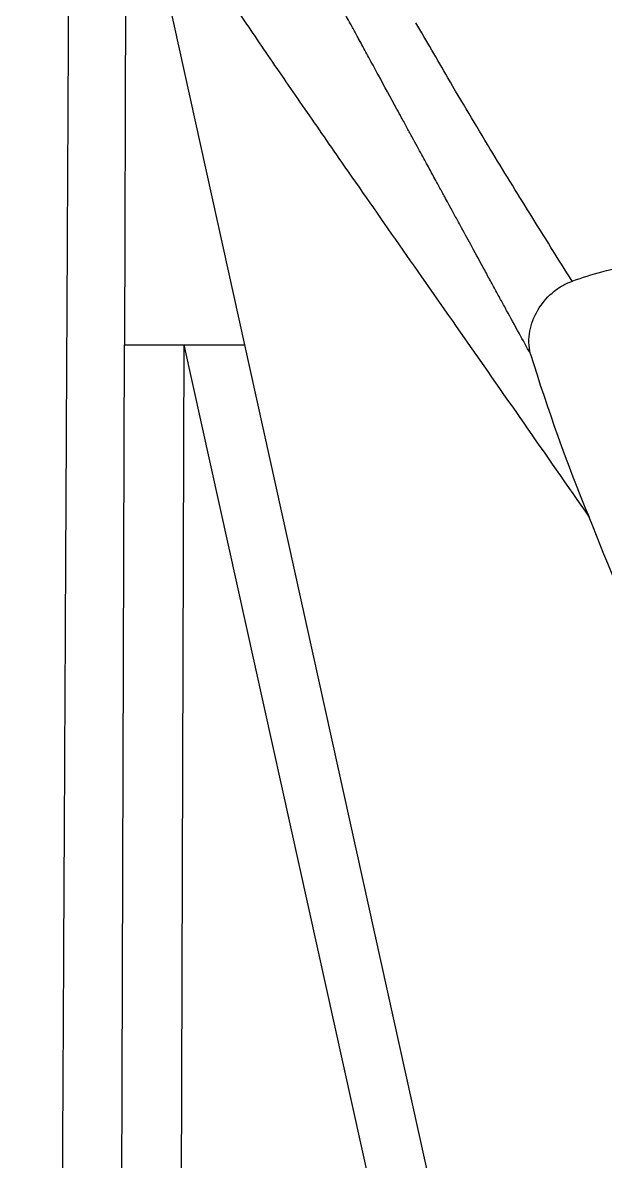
# Model space of a CAD drawing. Extents: x 943 to 1030, y 781 to 934.
# Drawn here: x 951.83 to 955.62, y 857.39 to 864.8 of the extents above; entities that cross this region are included whole.
import ezdxf

# ---------------------------------------------------------------- set-up
doc = ezdxf.new("R2010")
doc.units = 0
doc.header["$MEASUREMENT"] = 0
doc.layers.add('1', color=4, linetype='Continuous')

# ---------------------------------------------------------------- blocks, each defined once
blk = doc.blocks.new('AIRA')
at = {"layer": '1', "color": 3, "linetype": 'Continuous', "lineweight": 25}
for p, q in [((9.3258, 62.864), (9.3157, 59.54)), ((10.0999, 59.54), (9.3926, 62.7437)), ((9.2963, 53.2012), (9.3157, 59.54)), ((9.6844, 53.1845), (9.7038, 59.54)), ((11.1404, 53.0514), (9.7038, 59.54)), ((11.512, 53.1402), (10.0999, 59.54))]:
    blk.add_line(p, q, dxfattribs=at)
blk.add_arc((23.325, 62.9581), 11.8858, 197.01492, 202.45732, dxfattribs=at)
for points, knots in [([(11.9593, 59.481), (11.9345, 59.526), (11.882, 59.6211), (11.824, 59.7271), (11.7841, 59.8002), (11.7644, 59.8362), (11.7444, 59.8728), (11.7241, 59.9101), (11.7034, 59.948), (11.6823, 59.9866), (11.6405, 60.0635), (11.5829, 60.1692), (11.5147, 60.2944), (11.4636, 60.3883), (11.4272, 60.4553), (11.4033, 60.4992), (11.3881, 60.5272), (11.3797, 60.5426), (11.3759, 60.5496), (11.3714, 60.5578), (11.3641, 60.5713), (11.35, 60.5973), (11.3281, 60.6375), (11.3027, 60.6843), (11.2762, 60.7329), (11.2505, 60.7802), (11.2218, 60.8329), (11.1904, 60.8908), (11.1561, 60.9539), (11.122, 61.0164), (11.059, 61.1324), (10.9993, 61.2421), (10.9411, 61.3489), (10.9138, 61.3991), (10.8874, 61.4476), (10.8624, 61.4935), (10.8438, 61.5277), (10.8304, 61.5523), (10.8131, 61.5839), (10.782, 61.6411), (10.7331, 61.7308), (10.6702, 61.8462), (10.5937, 61.9863), (10.5087, 62.1419), (10.4456, 62.2572), (10.4081, 62.3257), (10.3956, 62.3485), (10.3831, 62.3714), (10.3703, 62.3947), (10.358, 62.4173), (10.3434, 62.4438), (10.3255, 62.4764), (10.295, 62.5322), (10.2507, 62.613), (10.1905, 62.7226), (10.12, 62.8509), (10.0436, 62.9898), (9.9883, 63.0905), (9.9563, 63.1484), (9.9471, 63.1653), (9.9377, 63.1822), (9.9283, 63.1994), (9.9188, 63.2166), (9.9092, 63.234), (9.9008, 63.2493), (9.8894, 63.2699), (9.8714, 63.3024), (9.8448, 63.3508), (9.8111, 63.4118), (9.7719, 63.4829), (9.7259, 63.5661), (9.6871, 63.6364), (9.6591, 63.6871), (9.6438, 63.7148), (9.6301, 63.7395), (9.6166, 63.7641), (9.6031, 63.7885), (9.5897, 63.8127), (9.567, 63.8537), (9.5354, 63.9108), (9.4954, 63.9831), (9.4595, 64.0479), (9.4228, 64.1143), (9.3817, 64.1884), (9.3301, 64.2814), (9.2837, 64.3651), (9.2475, 64.4304), (9.2238, 64.473), (9.2026, 64.5114), (9.1812, 64.5498), (9.1608, 64.5865), (9.1413, 64.6216), (9.1228, 64.6549), (9.1042, 64.6883), (9.0863, 64.7205), (9.0734, 64.7438), (9.0631, 64.7622), (9.0534, 64.7797), (9.0384, 64.8066), (9.0181, 64.8431), (8.9925, 64.8891), (8.9617, 64.9444), (8.9265, 65.0075), (8.8874, 65.0776), (8.8559, 65.1341), (8.8343, 65.1728), (8.8233, 65.1926), (8.8139, 65.2094), (8.8047, 65.226), (8.7955, 65.2424), (8.7864, 65.2587), (8.7641, 65.2987), (8.7171, 65.383), (8.6789, 65.4513), (8.6544, 65.4951)], [0, 0, 0, 0, 0.015273, 0.032277, 0.036333, 0.040475, 0.044706, 0.049023, 0.053428, 0.057919, 0.062499, 0.080321, 0.095181, 0.107079, 0.114059, 0.119372, 0.12302, 0.124218, 0.125001, 0.125559, 0.127234, 0.129913, 0.135048, 0.141967, 0.147138, 0.152991, 0.159526, 0.166743, 0.174643, 0.183225, 0.190384, 0.218691, 0.225431, 0.231975, 0.238323, 0.244475, 0.250109, 0.251894, 0.254256, 0.262686, 0.274722, 0.290363, 0.309611, 0.332464, 0.355504, 0.358727, 0.361997, 0.365316, 0.368682, 0.372096, 0.375138, 0.380272, 0.386377, 0.399694, 0.416106, 0.435616, 0.458221, 0.480675, 0.483345, 0.486045, 0.488776, 0.491537, 0.494327, 0.497148, 0.5, 0.501767, 0.507203, 0.515979, 0.525663, 0.53759, 0.551761, 0.568175, 0.574026, 0.578407, 0.582779, 0.587141, 0.591493, 0.595835, 0.600168, 0.613648, 0.627033, 0.640325, 0.650148, 0.665001, 0.683386, 0.705301, 0.716013, 0.724054, 0.732218, 0.740505, 0.748913, 0.756277, 0.763731, 0.771277, 0.778914, 0.785855, 0.787488, 0.791768, 0.798142, 0.806611, 0.818009, 0.83181, 0.848016, 0.866626, 0.887641, 0.894929, 0.899857, 0.904785, 0.909713, 0.914642, 0.91957, 0.924498, 0.951602, 1, 1, 1, 1]), ([(9.3926, 62.7437), (9.4289, 62.6816), (9.5021, 62.5568), (9.6485, 62.3251), (9.8195, 62.0629), (10.0155, 61.7696), (10.2335, 61.4488), (10.4712, 61.1027), (10.7585, 60.6878), (11.0997, 60.1978), (11.4977, 59.628), (11.9114, 59.0357), (12.1981, 58.6231), (12.3408, 58.4178)], [0, 0, 0, 0, 0.077257, 0.155338, 0.2342, 0.313773, 0.393958, 0.474635, 0.555666, 0.667367, 0.77899, 0.890042, 1, 1, 1, 1]), ([(8.9114, 53.6062), (8.9129, 53.9098), (8.9161, 54.517), (8.9208, 55.4318), (8.9255, 56.3458), (8.9302, 57.2601), (8.9345, 58.109), (8.9386, 58.8927), (8.9423, 59.611), (8.946, 60.3293), (8.9497, 61.0475), (8.9521, 61.5244), (8.9533, 61.7629)], [0, 0, 0, 0, 0.111984, 0.223967, 0.335981, 0.447994, 0.560008, 0.648018, 0.736029, 0.824039, 0.91201, 1, 1, 1, 1]), ([(12.2296, 59.9549), (12.1379, 60.1021), (11.9544, 60.3965), (11.685, 60.8333), (11.4743, 61.1879), (11.3157, 61.461), (11.2476, 61.5794), (11.2136, 61.6386)], [0, 0, 0, 0, 0.249991, 0.499992, 0.779994, 0.889997, 1, 1, 1, 1]), ([(12.2296, 59.9549), (12.2298, 59.955), (12.2316, 59.9556), (12.2952, 59.9782), (12.4396, 60.0238), (12.587, 60.0559), (12.6699, 60.074)], [0, 0, 0, 0, 0.00154, 0.012542, 0.444006, 1, 1, 1, 1]), ([(11.9595, 59.4801), (11.9546, 59.5054), (11.9446, 59.5561), (11.9556, 59.6545), (11.9991, 59.7687), (12.078, 59.864), (12.1588, 59.9246), (12.206, 59.9448), (12.2296, 59.9549)], [0, 0, 0, 0, 0.124998, 0.250077, 0.499921, 0.749801, 0.874914, 1, 1, 1, 1]), ([(9.3157, 59.54), (9.3204, 59.54), (9.3291, 59.54), (9.3581, 59.54), (9.3868, 59.54), (9.4116, 59.54), (9.4442, 59.54), (9.4903, 59.54), (9.5519, 59.5399), (9.6238, 59.5401), (9.6752, 59.54), (9.7038, 59.54)], [0, 0, 0, 0, 0.155442, 0.290606, 0.36948, 0.439313, 0.500104, 0.6164, 0.746691, 0.859428, 1, 1, 1, 1]), ([(9.7038, 59.54), (9.7172, 59.54), (9.7446, 59.5399), (9.7824, 59.5398), (9.8232, 59.54), (9.8651, 59.5402), (9.9076, 59.5401), (9.9436, 59.54), (9.9834, 59.54), (10.0231, 59.5399), (10.075, 59.5398), (10.0897, 59.5399), (10.0999, 59.54)], [0, 0, 0, 0, 0.065505, 0.133569, 0.189879, 0.277191, 0.359999, 0.434815, 0.501182, 0.629187, 0.74394, 1, 1, 1, 1]), ([(13.9997, 54.6279), (13.9997, 54.6279), (13.9994, 54.6286), (13.9983, 54.6307), (13.9942, 54.6391), (13.9843, 54.6593), (13.9663, 54.6961), (13.944, 54.7417), (13.9222, 54.7864), (13.9038, 54.8244), (13.8787, 54.8763), (13.8353, 54.9665), (13.7772, 55.088), (13.717, 55.2155), (13.6649, 55.3266), (13.6153, 55.4331), (13.5644, 55.5431), (13.5117, 55.658), (13.4153, 55.8697), (13.3305, 56.059), (13.2569, 56.2254), (13.2367, 56.2712), (13.2165, 56.3171), (13.1964, 56.3629), (13.1763, 56.4088), (13.1563, 56.4547), (13.1357, 56.5019), (13.1121, 56.5562), (13.0818, 56.6264), (13.0415, 56.7199), (12.9902, 56.8395), (12.9255, 56.9914), (12.858, 57.1514), (12.7979, 57.2948), (12.7628, 57.3791), (12.7461, 57.4195), (12.7412, 57.431), (12.7372, 57.4407), (12.734, 57.4485), (12.5996, 57.7726), (12.4697, 58.0962), (12.3406, 58.4178)], [0, 0, 0, 0, 0.000052, 0.000506, 0.001808, 0.006797, 0.016981, 0.031741, 0.043871, 0.053292, 0.062562, 0.085982, 0.126274, 0.160773, 0.188709, 0.215622, 0.246248, 0.276874, 0.3075, 0.415302, 0.427403, 0.439503, 0.451603, 0.463704, 0.475804, 0.487904, 0.500004, 0.513057, 0.530807, 0.555382, 0.58678, 0.625002, 0.674897, 0.712361, 0.737396, 0.740912, 0.74393, 0.746451, 0.748475, 0.750002, 1, 1, 1, 1])]:
    blk.add_open_spline(points, degree=3, knots=knots, dxfattribs=at)

msp = doc.modelspace()

# ---------------------------------------------------------------- block references
at = {"layer": '1'}
msp.add_blockref('AIRA', (943.1775, 803.1658), dxfattribs=at)

doc.saveas('drawing.dxf')
